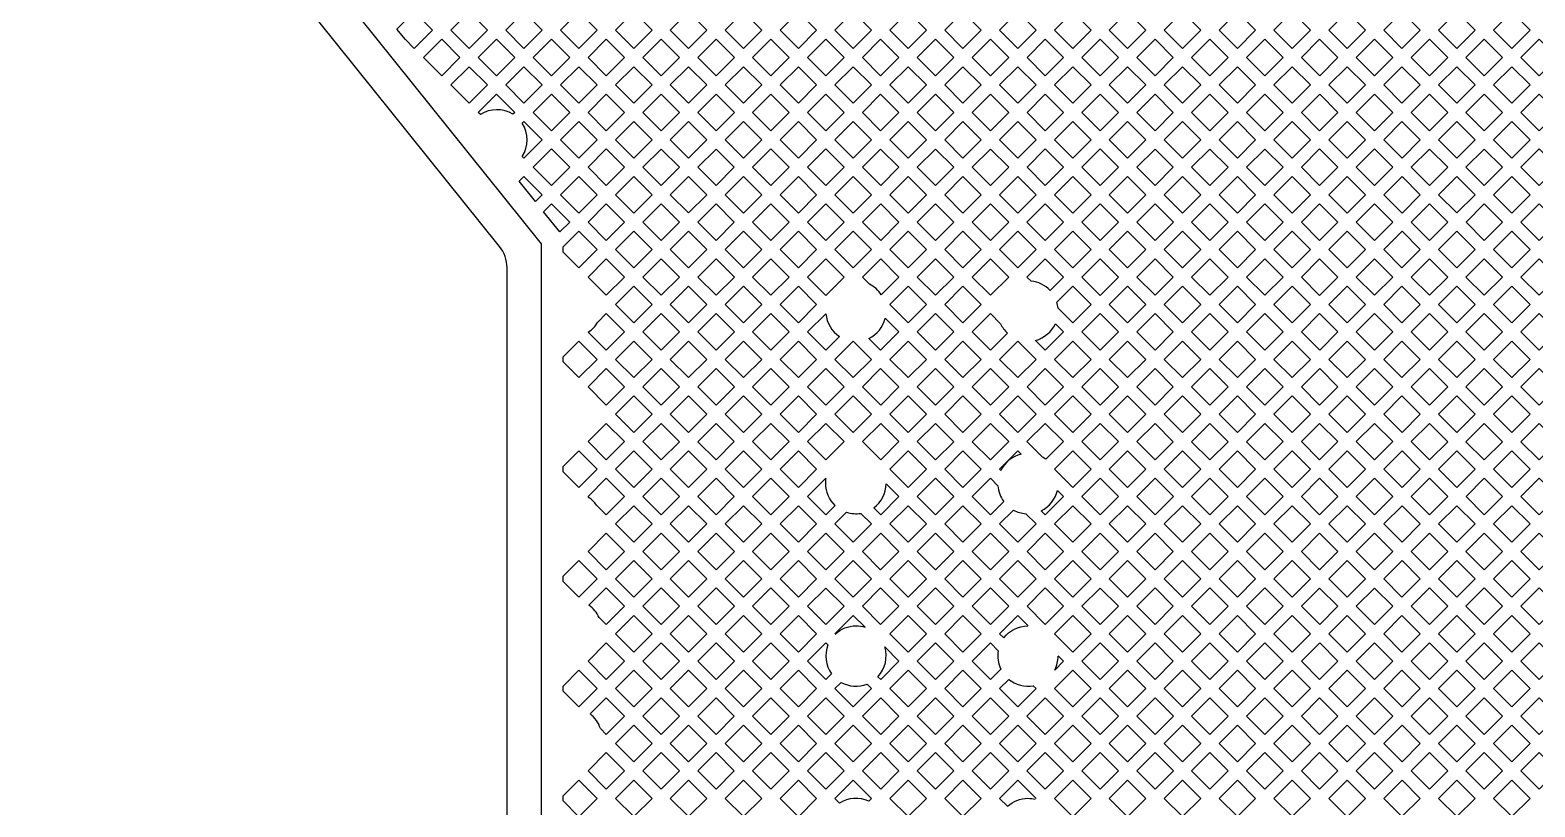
# Model space of a CAD drawing. Extents: x 1596 to 1844, y -134 to 41.
# Drawn here: x 1627.4 to 1636.27, y -72.35 to -67.77 of the extents above; entities that cross this region are included whole.
import ezdxf

# ---------------------------------------------------------------- set-up
doc = ezdxf.new("R2010")
doc.units = 0
doc.layers.add('gbr-dxf_layer0', color=7, linetype='Continuous')
doc.layers.add('gbr-outline-dxf_layer1', color=2, linetype='Continuous')

msp = doc.modelspace()

# ---------------------------------------------------------------- linework, layer by layer
at = {"layer": 'gbr-dxf_layer0'}
for p, q in [((1631.9849, -69.5518), (1632.0928, -69.4444)), ((1632.2536, -69.6062), (1632.1465, -69.7133)), ((1632.0926, -70.4139), (1631.9848, -70.5216))]:
    msp.add_line(p, q, dxfattribs=at)
at = {"layer": 'gbr-dxf_layer0', "linetype": 'Continuous'}
for points in [[(1630.4183, -78.5732), (1630.4183, -75.576), (1630.4183, -74.941), (1630.4183, -71.9438), (1630.4183, -71.3088), (1630.4183, -70.6738), (1630.4183, -70.0388), (1630.4183, -69.4038), (1630.4183, -69.0319), (1628.1464, -66.2016, -0.026049), (1628.1349, -66.1872), (1627.7839, -65.7499)], [(1632.0928, -69.4444, 0.231774), (1632.1736, -69.5784), (1632.0926, -69.6594), (1631.9849, -69.5518)], [(1631.9848, -70.5216), (1632.0926, -70.6294), (1632.1478, -70.5742, -0.205739), (1632.0924, -70.4452, -0.041167), (1632.0948, -70.4161)], [(1632.1484, -71.3317, -0.191032), (1632.2702, -71.2834, -0.076431), (1632.3236, -71.2916)], [(1633.1163, -71.3299), (1633.1413, -71.3548, -0.236594), (1633.2837, -71.2834)], [(1633.1163, -72.2996), (1633.1632, -72.3465, -0.188415), (1633.2837, -72.2994, -0.061439), (1633.3269, -72.3047)]]:
    msp.add_lwpolyline(points, format="xyb", dxfattribs=at)
for points in [[(1629.5662, -67.7675), (1629.6679, -67.6658), (1629.7757, -67.7736), (1629.6679, -67.8814), (1629.6161, -67.8297)], [(1629.8834, -67.7736), (1629.9912, -67.6658), (1630.099, -67.7736), (1629.9912, -67.8814)], [(1630.2068, -67.7736), (1630.3144, -67.666), (1630.4222, -67.7737), (1630.3146, -67.8814)], [(1630.53, -67.7737), (1630.6378, -67.666), (1630.7456, -67.7738), (1630.6378, -67.8815)], [(1630.8533, -67.7738), (1630.9611, -67.666), (1631.0688, -67.7736), (1630.961, -67.8814)], [(1631.1766, -67.7736), (1631.2843, -67.6658), (1631.3921, -67.7736), (1631.2843, -67.8814)], [(1631.4999, -67.7736), (1631.6076, -67.666), (1631.7153, -67.7737), (1631.6077, -67.8814)], [(1631.8231, -67.7737), (1631.9309, -67.666), (1632.0387, -67.7737), (1631.9309, -67.8815)], [(1632.1465, -67.7737), (1632.2542, -67.666), (1632.3619, -67.7736), (1632.2541, -67.8814)], [(1632.4697, -67.7736), (1632.5775, -67.6658), (1632.6852, -67.7736), (1632.5775, -67.8814)], [(1632.793, -67.7736), (1632.9008, -67.6658), (1633.0086, -67.7736), (1632.9008, -67.8814)], [(1633.1163, -67.7736), (1633.224, -67.666), (1633.3318, -67.7737), (1633.2241, -67.8814)], [(1633.4396, -67.7737), (1633.5474, -67.666), (1633.6551, -67.7738), (1633.5474, -67.8815)], [(1633.7629, -67.7738), (1633.8707, -67.666), (1633.9784, -67.7737), (1633.8706, -67.8815)], [(1634.0862, -67.7737), (1634.194, -67.6659), (1634.3017, -67.7736), (1634.1939, -67.8814)], [(1634.4095, -67.7736), (1634.5173, -67.6658), (1634.625, -67.7736), (1634.5173, -67.8814)], [(1634.7328, -67.7736), (1634.8405, -67.666), (1634.9483, -67.7737), (1634.8406, -67.8814)], [(1635.056, -67.7737), (1635.1638, -67.666), (1635.2716, -67.7737), (1635.1638, -67.8815)], [(1635.3794, -67.7737), (1635.4872, -67.666), (1635.5948, -67.7736), (1635.487, -67.8814)], [(1635.7026, -67.7736), (1635.8103, -67.6659), (1635.9181, -67.7736), (1635.8104, -67.8814)], [(1636.0259, -67.7736), (1636.1337, -67.6659), (1636.2415, -67.7736), (1636.1337, -67.8814)], [(1629.7218, -67.9353), (1629.8296, -67.8275), (1629.9373, -67.9353), (1629.8296, -68.0431)], [(1630.0451, -67.9353), (1630.1529, -67.8275), (1630.2607, -67.9353), (1630.1529, -68.0431)], [(1630.3685, -67.9353), (1630.4761, -67.8276), (1630.5839, -67.9354), (1630.4762, -68.0431)], [(1630.6917, -67.9354), (1630.7995, -67.8276), (1630.9071, -67.9353), (1630.7993, -68.0431)], [(1631.0149, -67.9353), (1631.1227, -67.8275), (1631.2305, -67.9353), (1631.1227, -68.0431)], [(1631.3382, -67.9353), (1631.446, -67.8275), (1631.5538, -67.9353), (1631.446, -68.0431)], [(1631.6616, -67.9353), (1631.7692, -67.8276), (1631.877, -67.9354), (1631.7694, -68.0431)], [(1631.9848, -67.9354), (1632.0926, -67.8276), (1632.2002, -67.9353), (1632.0924, -68.0431)], [(1632.308, -67.9353), (1632.4158, -67.8275), (1632.5236, -67.9353), (1632.4158, -68.0431)], [(1632.6313, -67.9353), (1632.7391, -67.8275), (1632.8469, -67.9353), (1632.7391, -68.0431)], [(1632.9547, -67.9353), (1633.0625, -67.8275), (1633.1703, -67.9353), (1633.0625, -68.0431)], [(1633.278, -67.9353), (1633.3857, -67.8276), (1633.4935, -67.9354), (1633.3858, -68.0431)], [(1633.6012, -67.9354), (1633.709, -67.8276), (1633.8168, -67.9354), (1633.709, -68.0432)], [(1633.9245, -67.9354), (1634.0323, -67.8276), (1634.14, -67.9353), (1634.0322, -68.0431)], [(1634.2478, -67.9353), (1634.3556, -67.8275), (1634.4634, -67.9353), (1634.3556, -68.0431)], [(1634.5711, -67.9353), (1634.6789, -67.8275), (1634.7867, -67.9353), (1634.6789, -68.0431)], [(1634.8945, -67.9353), (1635.0021, -67.8276), (1635.1099, -67.9354), (1635.0023, -68.0431)], [(1635.2177, -67.9354), (1635.3255, -67.8276), (1635.4331, -67.9353), (1635.3254, -68.0431)], [(1635.5409, -67.9353), (1635.6487, -67.8275), (1635.7565, -67.9353), (1635.6487, -68.0431)], [(1635.8642, -67.9353), (1635.972, -67.8275), (1636.0798, -67.9353), (1635.972, -68.0431)], [(1636.1876, -67.9353), (1636.2954, -67.8275), (1636.4032, -67.9353), (1636.2954, -68.0431)], [(1629.8834, -68.097), (1629.9912, -67.9892), (1630.099, -68.097), (1629.9912, -68.2048)], [(1630.2068, -68.097), (1630.3146, -67.9892), (1630.4224, -68.097), (1630.3146, -68.2048)], [(1630.5301, -68.097), (1630.6378, -67.9893), (1630.7454, -68.097), (1630.6378, -68.2046)], [(1630.8532, -68.097), (1630.961, -67.9892), (1631.0688, -68.097), (1630.961, -68.2048)], [(1631.1766, -68.097), (1631.2843, -67.9892), (1631.3921, -68.097), (1631.2843, -68.2048)], [(1631.4999, -68.097), (1631.6077, -67.9892), (1631.7155, -68.097), (1631.6077, -68.2048)], [(1631.8232, -68.097), (1631.9309, -67.9893), (1632.0386, -68.097), (1631.9309, -68.2046)], [(1632.1463, -68.097), (1632.2541, -67.9892), (1632.3619, -68.097), (1632.2541, -68.2048)], [(1632.4697, -68.097), (1632.5775, -67.9892), (1632.6852, -68.097), (1632.5775, -68.2048)], [(1632.793, -68.097), (1632.9008, -67.9892), (1633.0086, -68.097), (1632.9008, -68.2048)], [(1633.1163, -68.097), (1633.2241, -67.9892), (1633.3319, -68.097), (1633.2241, -68.2048)], [(1633.4397, -68.097), (1633.5474, -67.9893), (1633.6551, -68.097), (1633.5474, -68.2047)], [(1633.7628, -68.097), (1633.8706, -67.9892), (1633.9784, -68.097), (1633.8706, -68.2048)], [(1634.0861, -68.097), (1634.1939, -67.9892), (1634.3017, -68.097), (1634.1939, -68.2048)], [(1634.4095, -68.097), (1634.5173, -67.9892), (1634.625, -68.097), (1634.5173, -68.2048)], [(1634.7328, -68.097), (1634.8406, -67.9892), (1634.9484, -68.097), (1634.8406, -68.2048)], [(1635.0561, -68.097), (1635.1638, -67.9893), (1635.2715, -68.097), (1635.1638, -68.2046)], [(1635.3792, -68.097), (1635.487, -67.9892), (1635.5948, -68.097), (1635.487, -68.2048)], [(1635.7026, -68.097), (1635.8104, -67.9892), (1635.9182, -68.097), (1635.8104, -68.2048)], [(1636.0259, -68.097), (1636.1337, -67.9892), (1636.2415, -68.097), (1636.1337, -68.2048)], [(1630.3685, -68.2586), (1630.4762, -68.1508), (1630.5839, -68.2585), (1630.4761, -68.3663)], [(1630.6917, -68.2585), (1630.7993, -68.1508), (1630.9071, -68.2586), (1630.7995, -68.3663)], [(1631.0149, -68.2586), (1631.1227, -68.1508), (1631.2305, -68.2586), (1631.1227, -68.3664)], [(1631.3382, -68.2586), (1631.446, -68.1508), (1631.5538, -68.2586), (1631.446, -68.3664)], [(1631.6616, -68.2586), (1631.7694, -68.1508), (1631.877, -68.2585), (1631.7692, -68.3663)], [(1631.9848, -68.2585), (1632.0924, -68.1508), (1632.2002, -68.2586), (1632.0926, -68.3663)], [(1632.308, -68.2586), (1632.4158, -68.1508), (1632.5236, -68.2586), (1632.4158, -68.3664)], [(1632.6313, -68.2586), (1632.7391, -68.1508), (1632.8469, -68.2586), (1632.7391, -68.3664)], [(1632.9547, -68.2586), (1633.0625, -68.1508), (1633.1703, -68.2586), (1633.0625, -68.3664)], [(1633.278, -68.2586), (1633.3858, -68.1508), (1633.4935, -68.2586), (1633.3857, -68.3664)], [(1633.6013, -68.2586), (1633.709, -68.1509), (1633.8167, -68.2586), (1633.709, -68.3663)], [(1633.9244, -68.2586), (1634.0322, -68.1508), (1634.14, -68.2586), (1634.0322, -68.3664)], [(1634.2478, -68.2586), (1634.3556, -68.1508), (1634.4634, -68.2586), (1634.3556, -68.3664)], [(1634.5711, -68.2586), (1634.6789, -68.1508), (1634.7867, -68.2586), (1634.6789, -68.3664)], [(1634.8945, -68.2586), (1635.0023, -68.1508), (1635.1099, -68.2585), (1635.0021, -68.3663)], [(1635.2177, -68.2585), (1635.3254, -68.1508), (1635.4331, -68.2586), (1635.3255, -68.3663)], [(1635.5409, -68.2586), (1635.6487, -68.1508), (1635.7565, -68.2586), (1635.6487, -68.3664)], [(1635.8642, -68.2586), (1635.972, -68.1508), (1636.0798, -68.2586), (1635.972, -68.3664)], [(1636.1876, -68.2586), (1636.2954, -68.1509), (1636.403, -68.2585), (1636.2953, -68.3663)], [(1630.53, -68.4202), (1630.6378, -68.3124), (1630.7456, -68.4202), (1630.6378, -68.528)], [(1630.8533, -68.4202), (1630.961, -68.3125), (1631.0688, -68.4203), (1630.9611, -68.528)], [(1631.1766, -68.4203), (1631.2843, -68.3125), (1631.3921, -68.4203), (1631.2843, -68.5281)], [(1631.4999, -68.4203), (1631.6077, -68.3125), (1631.7153, -68.4202), (1631.6076, -68.528)], [(1631.8231, -68.4202), (1631.9309, -68.3124), (1632.0387, -68.4202), (1631.9309, -68.528)], [(1632.1465, -68.4202), (1632.2541, -68.3125), (1632.3619, -68.4203), (1632.2542, -68.528)], [(1632.4697, -68.4203), (1632.5775, -68.3125), (1632.6852, -68.4203), (1632.5775, -68.5281)], [(1632.793, -68.4203), (1632.9008, -68.3125), (1633.0086, -68.4203), (1632.9008, -68.5281)], [(1633.1164, -68.4203), (1633.2241, -68.3125), (1633.3319, -68.4202), (1633.2241, -68.528)], [(1633.4396, -68.4202), (1633.5474, -68.3125), (1633.6551, -68.4202), (1633.5474, -68.528)], [(1633.7629, -68.4202), (1633.8706, -68.3125), (1633.9784, -68.4203), (1633.8707, -68.528)], [(1634.0861, -68.4203), (1634.1939, -68.3125), (1634.3017, -68.4203), (1634.1939, -68.5281)], [(1634.4095, -68.4203), (1634.5173, -68.3125), (1634.625, -68.4203), (1634.5173, -68.5281)], [(1634.7328, -68.4203), (1634.8406, -68.3125), (1634.9483, -68.4202), (1634.8405, -68.528)], [(1635.056, -68.4202), (1635.1638, -68.3124), (1635.2716, -68.4202), (1635.1638, -68.528)], [(1635.3794, -68.4202), (1635.487, -68.3125), (1635.5948, -68.4203), (1635.4872, -68.528)], [(1635.7026, -68.4203), (1635.8104, -68.3125), (1635.9182, -68.4203), (1635.8104, -68.5281)], [(1636.0259, -68.4203), (1636.1337, -68.3125), (1636.2414, -68.4202), (1636.1336, -68.528)], [(1630.3683, -68.5819), (1630.4761, -68.4741), (1630.5839, -68.5819), (1630.4761, -68.6896)], [(1630.6917, -68.5819), (1630.7995, -68.4741), (1630.9072, -68.5819), (1630.7995, -68.6896)], [(1631.015, -68.5819), (1631.1227, -68.4742), (1631.2305, -68.582), (1631.1228, -68.6896)], [(1631.3382, -68.582), (1631.446, -68.4742), (1631.5537, -68.5819), (1631.4459, -68.6896)], [(1631.6614, -68.5819), (1631.7692, -68.4741), (1631.877, -68.5819), (1631.7692, -68.6896)], [(1631.9848, -68.5819), (1632.0926, -68.4741), (1632.2004, -68.5819), (1632.0926, -68.6896)], [(1632.3081, -68.5819), (1632.4158, -68.4742), (1632.5236, -68.582), (1632.4159, -68.6896)], [(1632.6313, -68.582), (1632.7391, -68.4742), (1632.8469, -68.582), (1632.7391, -68.6898)], [(1632.9547, -68.582), (1633.0625, -68.4742), (1633.1702, -68.5819), (1633.0624, -68.6897)], [(1633.278, -68.5819), (1633.3857, -68.4741), (1633.4935, -68.5818), (1633.3857, -68.6896)], [(1633.6012, -68.5818), (1633.709, -68.4741), (1633.8168, -68.5819), (1633.709, -68.6896)], [(1633.9246, -68.5819), (1634.0322, -68.4742), (1634.14, -68.582), (1634.0324, -68.6896)], [(1634.2478, -68.582), (1634.3556, -68.4742), (1634.4634, -68.582), (1634.3556, -68.6898)], [(1634.5711, -68.582), (1634.6789, -68.4742), (1634.7866, -68.5818), (1634.6788, -68.6896)], [(1634.8943, -68.5819), (1635.0021, -68.4741), (1635.1099, -68.5819), (1635.0021, -68.6896)], [(1635.2177, -68.5819), (1635.3255, -68.4741), (1635.4333, -68.5818), (1635.3255, -68.6896)], [(1635.541, -68.5818), (1635.6487, -68.4742), (1635.7565, -68.582), (1635.6488, -68.6896)], [(1635.8642, -68.582), (1635.972, -68.4742), (1636.0797, -68.5819), (1635.9719, -68.6897)], [(1636.1875, -68.5819), (1636.2953, -68.4741), (1636.403, -68.5819), (1636.2953, -68.6896)], [(1630.286, -68.6642), (1630.3144, -68.6357), (1630.4222, -68.7435), (1630.382, -68.7838)], [(1630.53, -68.7435), (1630.6378, -68.6357), (1630.7456, -68.7435), (1630.6378, -68.8513)], [(1630.8533, -68.7435), (1630.9611, -68.6357), (1631.0689, -68.7435), (1630.9611, -68.8513)], [(1631.1767, -68.7435), (1631.2843, -68.6359), (1631.392, -68.7435), (1631.2843, -68.8512)], [(1631.4998, -68.7435), (1631.6076, -68.6357), (1631.7153, -68.7435), (1631.6076, -68.8513)], [(1631.8231, -68.7435), (1631.9309, -68.6357), (1632.0387, -68.7435), (1631.9309, -68.8513)], [(1632.1465, -68.7435), (1632.2542, -68.6357), (1632.362, -68.7435), (1632.2542, -68.8513)], [(1632.4698, -68.7435), (1632.5775, -68.6359), (1632.6852, -68.7436), (1632.5776, -68.8513)], [(1632.793, -68.7436), (1632.9008, -68.6359), (1633.0085, -68.7436), (1632.9007, -68.8514)], [(1633.1163, -68.7436), (1633.2241, -68.6358), (1633.3318, -68.7435), (1633.224, -68.8513)], [(1633.4396, -68.7435), (1633.5474, -68.6357), (1633.6551, -68.7435), (1633.5474, -68.8513)], [(1633.7629, -68.7435), (1633.8707, -68.6357), (1633.9785, -68.7435), (1633.8707, -68.8513)], [(1634.0862, -68.7435), (1634.1939, -68.6359), (1634.3017, -68.7436), (1634.194, -68.8513)], [(1634.4095, -68.7436), (1634.5173, -68.6359), (1634.6249, -68.7435), (1634.5171, -68.8513)], [(1634.7327, -68.7435), (1634.8405, -68.6357), (1634.9483, -68.7435), (1634.8405, -68.8513)], [(1635.056, -68.7435), (1635.1638, -68.6357), (1635.2716, -68.7435), (1635.1638, -68.8513)], [(1635.3794, -68.7435), (1635.4872, -68.6357), (1635.5949, -68.7435), (1635.4872, -68.8513)], [(1635.7027, -68.7435), (1635.8104, -68.6359), (1635.9181, -68.7435), (1635.8104, -68.8512)], [(1636.0258, -68.7435), (1636.1336, -68.6358), (1636.2414, -68.7435), (1636.1336, -68.8513)], [(1630.43, -68.8435), (1630.4761, -68.7974), (1630.5839, -68.9052), (1630.526, -68.9631)], [(1630.6917, -68.9052), (1630.7995, -68.7974), (1630.9072, -68.9052), (1630.7995, -69.013)], [(1631.015, -68.9052), (1631.1228, -68.7974), (1631.2305, -68.9051), (1631.1227, -69.0129)], [(1631.3382, -68.9051), (1631.4459, -68.7974), (1631.5537, -68.9052), (1631.446, -69.0129)], [(1631.6614, -68.9052), (1631.7692, -68.7974), (1631.877, -68.9052), (1631.7692, -69.013)], [(1631.9848, -68.9052), (1632.0926, -68.7974), (1632.2004, -68.9052), (1632.0926, -69.013)], [(1632.3081, -68.9052), (1632.4159, -68.7974), (1632.5237, -68.9052), (1632.4159, -69.013)], [(1632.6315, -68.9052), (1632.7391, -68.7975), (1632.8468, -68.9052), (1632.7392, -69.0129)], [(1632.9546, -68.9052), (1633.0624, -68.7975), (1633.1701, -68.9052), (1633.0623, -69.013)], [(1633.2779, -68.9052), (1633.3857, -68.7974), (1633.4935, -68.9052), (1633.3857, -69.013)], [(1633.6012, -68.9052), (1633.709, -68.7974), (1633.8168, -68.9052), (1633.709, -69.013)], [(1633.9246, -68.9052), (1634.0324, -68.7974), (1634.1402, -68.9052), (1634.0324, -69.013)], [(1634.2479, -68.9052), (1634.3556, -68.7975), (1634.4632, -68.9052), (1634.3556, -69.0129)], [(1634.571, -68.9052), (1634.6788, -68.7974), (1634.7866, -68.9052), (1634.6788, -69.013)], [(1634.8943, -68.9052), (1635.0021, -68.7974), (1635.1099, -68.9052), (1635.0021, -69.013)], [(1635.2177, -68.9052), (1635.3255, -68.7974), (1635.4333, -68.9052), (1635.3255, -69.013)], [(1635.541, -68.9052), (1635.6488, -68.7974), (1635.7565, -68.9051), (1635.6487, -69.0129)], [(1635.8643, -68.9051), (1635.9719, -68.7974), (1636.0797, -68.9052), (1635.972, -69.0129)], [(1636.1875, -68.9052), (1636.2953, -68.7974), (1636.403, -68.9052), (1636.2953, -69.013)], [(1630.5453, -69.0822), (1630.5453, -69.0515), (1630.6378, -68.9591), (1630.7456, -69.0669), (1630.6378, -69.1747)], [(1630.8533, -69.0669), (1630.9611, -68.9591), (1631.0688, -69.0667), (1630.961, -69.1745)], [(1631.1766, -69.0667), (1631.2843, -68.9589), (1631.3921, -69.0667), (1631.2843, -69.1745)], [(1631.4999, -69.0667), (1631.6076, -68.9591), (1631.7153, -69.0669), (1631.6077, -69.1745)], [(1631.8231, -69.0669), (1631.9309, -68.9591), (1632.0387, -69.0669), (1631.9309, -69.1747)], [(1632.1464, -69.0669), (1632.2542, -68.9591), (1632.362, -69.0669), (1632.2542, -69.1747)], [(1632.4698, -69.0669), (1632.5776, -68.9591), (1632.6853, -69.0668), (1632.5775, -69.1746)], [(1632.7931, -69.0668), (1632.9007, -68.9591), (1633.0085, -69.0669), (1632.9008, -69.1745)], [(1633.1162, -69.0669), (1633.224, -68.9591), (1633.3318, -69.0669), (1633.224, -69.1747)], [(1633.4396, -69.0669), (1633.5474, -68.9591), (1633.6551, -69.0669), (1633.5474, -69.1747)], [(1633.7629, -69.0669), (1633.8707, -68.9591), (1633.9785, -69.0669), (1633.8707, -69.1747)], [(1634.0862, -69.0669), (1634.194, -68.9591), (1634.3017, -69.0667), (1634.1939, -69.1745)], [(1634.4095, -69.0667), (1634.5171, -68.9591), (1634.6249, -69.0669), (1634.5173, -69.1745)], [(1634.7327, -69.0669), (1634.8405, -68.9591), (1634.9483, -69.0669), (1634.8405, -69.1747)], [(1635.056, -69.0669), (1635.1638, -68.9591), (1635.2716, -69.0669), (1635.1638, -69.1747)], [(1635.3794, -69.0669), (1635.4872, -68.9591), (1635.5948, -69.0668), (1635.4871, -69.1746)], [(1635.7026, -69.0668), (1635.8104, -68.959), (1635.9182, -69.0667), (1635.8104, -69.1745)], [(1636.0259, -69.0667), (1636.1336, -68.9591), (1636.2414, -69.0669), (1636.1337, -69.1745)], [(1630.6917, -69.2285), (1630.7995, -69.1207), (1630.9071, -69.2284), (1630.7993, -69.3362)], [(1631.0149, -69.2284), (1631.1227, -69.1206), (1631.2305, -69.2284), (1631.1227, -69.3362)], [(1631.3382, -69.2284), (1631.446, -69.1206), (1631.5538, -69.2284), (1631.446, -69.3362)], [(1631.6616, -69.2284), (1631.7692, -69.1207), (1631.877, -69.2285), (1631.7694, -69.3362)], [(1631.9848, -69.2285), (1632.0926, -69.1207), (1632.2004, -69.2285), (1632.0926, -69.3363)], [(1632.6314, -69.2285), (1632.7392, -69.1207), (1632.8469, -69.2284), (1632.7391, -69.3362)], [(1632.9547, -69.2284), (1633.0623, -69.1207), (1633.1701, -69.2285), (1633.0625, -69.3362)], [(1633.6012, -69.2285), (1633.709, -69.1207), (1633.8168, -69.2285), (1633.709, -69.3363)], [(1633.9246, -69.2285), (1634.0324, -69.1207), (1634.14, -69.2284), (1634.0322, -69.3362)], [(1634.2478, -69.2284), (1634.3556, -69.1206), (1634.4634, -69.2284), (1634.3556, -69.3362)], [(1634.5711, -69.2284), (1634.6788, -69.1207), (1634.7866, -69.2285), (1634.6789, -69.3362)], [(1634.8943, -69.2285), (1635.0021, -69.1207), (1635.1099, -69.2285), (1635.0021, -69.3363)], [(1635.2177, -69.2285), (1635.3255, -69.1207), (1635.4332, -69.2284), (1635.3254, -69.3362)], [(1635.5409, -69.2284), (1635.6487, -69.1207), (1635.7565, -69.2284), (1635.6487, -69.3362)], [(1635.8642, -69.2284), (1635.972, -69.1206), (1636.0798, -69.2284), (1635.972, -69.3362)], [(1636.1876, -69.2284), (1636.2953, -69.1207), (1636.403, -69.2285), (1636.2954, -69.3362)], [(1630.8532, -69.3901), (1630.961, -69.2823), (1631.0688, -69.3901), (1630.961, -69.4979)], [(1631.1766, -69.3901), (1631.2843, -69.2823), (1631.3921, -69.3901), (1631.2843, -69.4979)], [(1631.4999, -69.3901), (1631.6077, -69.2823), (1631.7155, -69.3901), (1631.6077, -69.4979)], [(1631.8232, -69.3901), (1631.9309, -69.2824), (1632.0387, -69.3902), (1631.931, -69.4979)], [(1632.4697, -69.3901), (1632.5775, -69.2823), (1632.6852, -69.3901), (1632.5775, -69.4979)], [(1632.793, -69.3901), (1632.9008, -69.2823), (1633.0086, -69.3901), (1632.9008, -69.4979)], [(1633.7629, -69.3902), (1633.8707, -69.2824), (1633.9784, -69.3901), (1633.8706, -69.4979)], [(1634.0861, -69.3901), (1634.1939, -69.2823), (1634.3017, -69.3901), (1634.1939, -69.4979)], [(1634.4095, -69.3901), (1634.5173, -69.2823), (1634.625, -69.3901), (1634.5173, -69.4979)], [(1634.7328, -69.3901), (1634.8405, -69.2824), (1634.9483, -69.3902), (1634.8406, -69.4979)], [(1635.056, -69.3902), (1635.1638, -69.2824), (1635.2715, -69.3901), (1635.1637, -69.4979)], [(1635.3793, -69.3901), (1635.4871, -69.2823), (1635.5948, -69.3901), (1635.487, -69.4979)], [(1635.7026, -69.3901), (1635.8104, -69.2823), (1635.9182, -69.3901), (1635.8104, -69.4979)], [(1636.0259, -69.3901), (1636.1337, -69.2823), (1636.2415, -69.3901), (1636.1337, -69.4979)], [(1631.0149, -69.5517), (1631.1227, -69.444), (1631.2305, -69.5517), (1631.1227, -69.6595)], [(1631.3382, -69.5517), (1631.446, -69.444), (1631.5538, -69.5517), (1631.446, -69.6595)], [(1631.6616, -69.5517), (1631.7694, -69.444), (1631.8771, -69.5518), (1631.7694, -69.6595)], [(1632.6313, -69.5517), (1632.7391, -69.444), (1632.8469, -69.5518), (1632.7391, -69.6595)], [(1633.6012, -69.5519), (1633.709, -69.4441), (1633.8167, -69.5517), (1633.7089, -69.6595)], [(1633.9245, -69.5517), (1634.0322, -69.444), (1634.14, -69.5517), (1634.0322, -69.6595)], [(1634.2478, -69.5517), (1634.3556, -69.444), (1634.4634, -69.5517), (1634.3556, -69.6595)], [(1634.5711, -69.5517), (1634.6789, -69.444), (1634.7867, -69.5517), (1634.6789, -69.6595)], [(1634.8945, -69.5517), (1635.0021, -69.4441), (1635.1098, -69.5518), (1635.0022, -69.6595)], [(1635.2176, -69.5518), (1635.3254, -69.444), (1635.4331, -69.5518), (1635.3254, -69.6595)], [(1635.5409, -69.5518), (1635.6487, -69.444), (1635.7565, -69.5517), (1635.6487, -69.6595)], [(1635.8642, -69.5518), (1635.972, -69.444), (1636.0798, -69.5517), (1635.972, -69.6595)], [(1636.1876, -69.5517), (1636.2954, -69.444), (1636.4032, -69.5517), (1636.2954, -69.6595)], [(1630.5453, -69.7286), (1630.5453, -69.698), (1630.6377, -69.6056), (1630.7454, -69.7134), (1630.6378, -69.8211)], [(1630.8532, -69.7134), (1630.961, -69.6056), (1631.0688, -69.7134), (1630.961, -69.8212)], [(1631.1766, -69.7134), (1631.2843, -69.6056), (1631.3921, -69.7134), (1631.2843, -69.8212)], [(1631.4999, -69.7134), (1631.6077, -69.6056), (1631.7155, -69.7134), (1631.6077, -69.8212)], [(1631.8232, -69.7134), (1631.931, -69.6056), (1632.0387, -69.7133), (1631.9309, -69.8211)], [(1632.4697, -69.7134), (1632.5775, -69.6056), (1632.6852, -69.7134), (1632.5775, -69.8212)], [(1632.793, -69.7134), (1632.9008, -69.6056), (1633.0086, -69.7134), (1632.9008, -69.8212)], [(1633.1163, -69.7134), (1633.2241, -69.6056), (1633.3319, -69.7134), (1633.2241, -69.8212)], [(1633.4397, -69.7134), (1633.5474, -69.6058), (1633.655, -69.7134), (1633.5474, -69.8211)], [(1633.7628, -69.7134), (1633.8706, -69.6056), (1633.9784, -69.7134), (1633.8706, -69.8212)], [(1634.0861, -69.7134), (1634.1939, -69.6056), (1634.3017, -69.7134), (1634.1939, -69.8212)], [(1634.4095, -69.7134), (1634.5173, -69.6056), (1634.625, -69.7134), (1634.5173, -69.8212)], [(1634.7328, -69.7134), (1634.8406, -69.6056), (1634.9483, -69.7133), (1634.8405, -69.8211)], [(1635.0561, -69.7133), (1635.1637, -69.6057), (1635.2715, -69.7134), (1635.1638, -69.8211)], [(1635.3792, -69.7134), (1635.487, -69.6056), (1635.5948, -69.7134), (1635.487, -69.8212)], [(1635.7026, -69.7134), (1635.8104, -69.6056), (1635.9182, -69.7134), (1635.8104, -69.8212)], [(1636.0259, -69.7134), (1636.1337, -69.6056), (1636.2415, -69.7134), (1636.1337, -69.8212)], [(1630.6917, -69.875), (1630.7993, -69.7673), (1630.9071, -69.8751), (1630.7995, -69.9828)], [(1631.0149, -69.8751), (1631.1227, -69.7673), (1631.2305, -69.8751), (1631.1227, -69.9829)], [(1631.3382, -69.8751), (1631.446, -69.7673), (1631.5538, -69.8751), (1631.446, -69.9829)], [(1631.6616, -69.8751), (1631.7694, -69.7673), (1631.877, -69.875), (1631.7693, -69.9828)], [(1631.9848, -69.875), (1632.0926, -69.7672), (1632.2004, -69.875), (1632.0926, -69.9828)], [(1632.3081, -69.875), (1632.4158, -69.7673), (1632.5236, -69.8751), (1632.4159, -69.9828)], [(1632.6313, -69.8751), (1632.7391, -69.7673), (1632.8469, -69.8751), (1632.7391, -69.9829)], [(1632.9547, -69.8751), (1633.0625, -69.7673), (1633.1703, -69.8751), (1633.0625, -69.9829)], [(1633.278, -69.8751), (1633.3858, -69.7673), (1633.4935, -69.875), (1633.3857, -69.9828)], [(1633.6012, -69.875), (1633.7089, -69.7673), (1633.8167, -69.8751), (1633.709, -69.9828)], [(1633.9245, -69.8751), (1634.0322, -69.7673), (1634.14, -69.8751), (1634.0322, -69.9829)], [(1634.2478, -69.8751), (1634.3556, -69.7673), (1634.4634, -69.8751), (1634.3556, -69.9829)], [(1634.5711, -69.8751), (1634.6789, -69.7673), (1634.7866, -69.875), (1634.6788, -69.9828)], [(1634.8944, -69.875), (1635.0022, -69.7672), (1635.1099, -69.875), (1635.0021, -69.9828)], [(1635.2177, -69.875), (1635.3254, -69.7673), (1635.4331, -69.8751), (1635.3255, -69.9828)], [(1635.5409, -69.8751), (1635.6487, -69.7673), (1635.7565, -69.8751), (1635.6487, -69.9829)], [(1635.8642, -69.8751), (1635.972, -69.7673), (1636.0798, -69.8751), (1635.972, -69.9829)], [(1636.1876, -69.8751), (1636.2954, -69.7673), (1636.4032, -69.8751), (1636.2954, -69.9829)], [(1630.8533, -70.0366), (1630.961, -69.929), (1631.0688, -70.0368), (1630.9611, -70.1444)], [(1631.1766, -70.0368), (1631.2843, -69.929), (1631.3921, -70.0368), (1631.2843, -70.1446)], [(1631.4999, -70.0368), (1631.6077, -69.929), (1631.7154, -70.0367), (1631.6076, -70.1445)], [(1631.8231, -70.0367), (1631.9309, -69.9289), (1632.0387, -70.0366), (1631.9309, -70.1444)], [(1632.1464, -70.0366), (1632.2542, -69.9288), (1632.362, -70.0366), (1632.2542, -70.1444)], [(1632.4698, -70.0366), (1632.5775, -69.929), (1632.6852, -70.0368), (1632.5776, -70.1444)], [(1632.793, -70.0368), (1632.9008, -69.929), (1633.0086, -70.0368), (1632.9008, -70.1446)], [(1633.1163, -70.0368), (1633.2241, -69.929), (1633.3318, -70.0366), (1633.224, -70.1444)], [(1633.4396, -70.0366), (1633.5474, -69.9288), (1633.6551, -70.0366), (1633.5474, -70.1444)], [(1633.7629, -70.0366), (1633.8706, -69.929), (1633.9784, -70.0368), (1633.8707, -70.1444)], [(1634.0861, -70.0368), (1634.1939, -69.929), (1634.3017, -70.0368), (1634.1939, -70.1446)], [(1634.4095, -70.0368), (1634.5173, -69.929), (1634.625, -70.0367), (1634.5172, -70.1445)], [(1634.7327, -70.0367), (1634.8405, -69.9289), (1634.9483, -70.0366), (1634.8405, -70.1444)], [(1635.056, -70.0366), (1635.1638, -69.9288), (1635.2716, -70.0366), (1635.1638, -70.1444)], [(1635.3794, -70.0366), (1635.487, -69.929), (1635.5948, -70.0368), (1635.4872, -70.1444)], [(1635.7026, -70.0368), (1635.8104, -69.929), (1635.9182, -70.0368), (1635.8104, -70.1446)], [(1636.0259, -70.0368), (1636.1337, -69.929), (1636.2415, -70.0368), (1636.1337, -70.1446)], [(1630.6917, -70.1983), (1630.7995, -70.0905), (1630.9072, -70.1983), (1630.7995, -70.3061)], [(1631.015, -70.1983), (1631.1227, -70.0906), (1631.2305, -70.1984), (1631.1228, -70.3061)], [(1631.3382, -70.1984), (1631.446, -70.0906), (1631.5537, -70.1983), (1631.4459, -70.3061)], [(1631.6615, -70.1983), (1631.7693, -70.0905), (1631.877, -70.1983), (1631.7692, -70.3061)], [(1631.9848, -70.1983), (1632.0926, -70.0905), (1632.2004, -70.1983), (1632.0926, -70.3061)], [(1632.3081, -70.1983), (1632.4159, -70.0905), (1632.5237, -70.1983), (1632.4159, -70.3061)], [(1632.6315, -70.1983), (1632.7391, -70.0906), (1632.8469, -70.1984), (1632.7393, -70.3061)], [(1632.9547, -70.1984), (1633.0625, -70.0906), (1633.1701, -70.1983), (1633.0623, -70.3061)], [(1633.6012, -70.1983), (1633.709, -70.0905), (1633.8168, -70.1983), (1633.709, -70.3061)], [(1633.9246, -70.1983), (1634.0322, -70.0906), (1634.14, -70.1984), (1634.0324, -70.3061)], [(1634.2478, -70.1984), (1634.3556, -70.0906), (1634.4633, -70.1984), (1634.3555, -70.3062)], [(1634.5711, -70.1984), (1634.6789, -70.0906), (1634.7866, -70.1983), (1634.6788, -70.3061)], [(1634.8944, -70.1983), (1635.0021, -70.0905), (1635.1099, -70.1983), (1635.0021, -70.3061)], [(1635.2177, -70.1983), (1635.3255, -70.0905), (1635.4333, -70.1983), (1635.3255, -70.3061)], [(1635.541, -70.1983), (1635.6487, -70.0906), (1635.7565, -70.1984), (1635.6488, -70.3061)], [(1635.8642, -70.1984), (1635.972, -70.0906), (1636.0798, -70.1984), (1635.972, -70.3062)], [(1636.1876, -70.1984), (1636.2954, -70.0906), (1636.403, -70.1983), (1636.2953, -70.3061)], [(1630.5453, -70.3753), (1630.5453, -70.3446), (1630.6378, -70.2522), (1630.7456, -70.36), (1630.6378, -70.4678)], [(1630.8533, -70.36), (1630.9611, -70.2522), (1631.0689, -70.36), (1630.9611, -70.4678)], [(1631.1767, -70.36), (1631.2843, -70.2523), (1631.392, -70.36), (1631.2844, -70.4677)], [(1631.4998, -70.36), (1631.6076, -70.2522), (1631.7153, -70.36), (1631.6076, -70.4678)], [(1631.8231, -70.36), (1631.9309, -70.2522), (1632.0387, -70.36), (1631.9309, -70.4678)], [(1632.4698, -70.36), (1632.5776, -70.2522), (1632.6854, -70.36), (1632.5776, -70.4678)], [(1632.7931, -70.36), (1632.9008, -70.2523), (1633.0085, -70.36), (1632.9008, -70.4676)], [(1633.4396, -70.36), (1633.5474, -70.2522), (1633.6551, -70.36), (1633.5474, -70.4678)], [(1633.7629, -70.36), (1633.8707, -70.2522), (1633.9785, -70.36), (1633.8707, -70.4678)], [(1634.0862, -70.36), (1634.1939, -70.2523), (1634.3016, -70.36), (1634.194, -70.4677)], [(1634.4094, -70.36), (1634.5172, -70.2522), (1634.6249, -70.36), (1634.5171, -70.4678)], [(1634.7327, -70.36), (1634.8405, -70.2522), (1634.9483, -70.36), (1634.8405, -70.4678)], [(1635.056, -70.36), (1635.1638, -70.2522), (1635.2716, -70.36), (1635.1638, -70.4678)], [(1635.3794, -70.36), (1635.4872, -70.2522), (1635.5949, -70.36), (1635.4872, -70.4678)], [(1635.7027, -70.36), (1635.8104, -70.2523), (1635.9182, -70.3601), (1635.8105, -70.4678)], [(1636.0259, -70.3601), (1636.1337, -70.2523), (1636.2414, -70.36), (1636.1336, -70.4678)], [(1631.015, -70.5216), (1631.1228, -70.4139), (1631.2305, -70.5215), (1631.1227, -70.6293)], [(1631.3382, -70.5215), (1631.4459, -70.4139), (1631.5537, -70.5216), (1631.446, -70.6293)], [(1631.6614, -70.5216), (1631.7692, -70.4139), (1631.877, -70.5216), (1631.7692, -70.6294)], [(1632.6315, -70.5216), (1632.7393, -70.4139), (1632.8469, -70.5215), (1632.7391, -70.6293)], [(1633.6012, -70.5216), (1633.709, -70.4139), (1633.8168, -70.5216), (1633.709, -70.6294)], [(1633.9246, -70.5216), (1634.0324, -70.4139), (1634.1401, -70.5216), (1634.0323, -70.6294)], [(1634.2479, -70.5216), (1634.3555, -70.4139), (1634.4632, -70.5216), (1634.3556, -70.6293)], [(1634.571, -70.5216), (1634.6788, -70.4139), (1634.7866, -70.5216), (1634.6788, -70.6294)], [(1634.8944, -70.5216), (1635.0021, -70.4139), (1635.1099, -70.5216), (1635.0021, -70.6294)], [(1635.2177, -70.5216), (1635.3255, -70.4139), (1635.4333, -70.5216), (1635.3255, -70.6294)], [(1635.541, -70.5216), (1635.6488, -70.4139), (1635.7566, -70.5216), (1635.6488, -70.6294)], [(1635.8644, -70.5216), (1635.972, -70.414), (1636.0797, -70.5216), (1635.972, -70.6293)], [(1636.1875, -70.5216), (1636.2953, -70.4139), (1636.403, -70.5216), (1636.2953, -70.6294)], [(1630.8533, -70.6833), (1630.9611, -70.5755), (1631.0688, -70.6832), (1630.961, -70.791)], [(1631.1766, -70.6832), (1631.2844, -70.5754), (1631.3921, -70.6832), (1631.2843, -70.791)], [(1631.4999, -70.6832), (1631.6076, -70.5755), (1631.7153, -70.6833), (1631.6077, -70.791)], [(1631.8231, -70.6833), (1631.9309, -70.5755), (1632.0387, -70.6833), (1631.9309, -70.7911)], [(1632.4698, -70.6833), (1632.5776, -70.5755), (1632.6852, -70.6832), (1632.5775, -70.791)], [(1632.793, -70.6832), (1632.9008, -70.5754), (1633.0086, -70.6832), (1632.9008, -70.791)], [(1633.4396, -70.6833), (1633.5474, -70.5755), (1633.6551, -70.6833), (1633.5474, -70.7911)], [(1633.7629, -70.6833), (1633.8707, -70.5755), (1633.9784, -70.6833), (1633.8706, -70.791)], [(1634.0862, -70.6833), (1634.194, -70.5755), (1634.3017, -70.6832), (1634.1939, -70.791)], [(1634.4095, -70.6832), (1634.5171, -70.5755), (1634.6249, -70.6833), (1634.5173, -70.791)], [(1634.7327, -70.6833), (1634.8405, -70.5755), (1634.9483, -70.6833), (1634.8405, -70.7911)], [(1635.056, -70.6833), (1635.1638, -70.5755), (1635.2716, -70.6833), (1635.1638, -70.7911)], [(1635.3794, -70.6833), (1635.4872, -70.5755), (1635.5949, -70.6833), (1635.4872, -70.7911)], [(1635.7027, -70.6833), (1635.8105, -70.5755), (1635.9182, -70.6832), (1635.8104, -70.791)], [(1636.0259, -70.6832), (1636.1336, -70.5755), (1636.2414, -70.6833), (1636.1337, -70.791)], [(1630.6917, -70.845), (1630.7995, -70.7372), (1630.9071, -70.8449), (1630.7993, -70.9527)], [(1631.0149, -70.8449), (1631.1227, -70.7371), (1631.2305, -70.8449), (1631.1227, -70.9527)], [(1631.3382, -70.8449), (1631.446, -70.7371), (1631.5538, -70.8449), (1631.446, -70.9527)], [(1631.6616, -70.8449), (1631.7692, -70.7372), (1631.877, -70.845), (1631.7694, -70.9527)], [(1631.9848, -70.845), (1632.0926, -70.7372), (1632.2004, -70.845), (1632.0926, -70.9528)], [(1632.3081, -70.845), (1632.4159, -70.7372), (1632.5236, -70.8449), (1632.4158, -70.9527)], [(1632.6313, -70.8449), (1632.7391, -70.7371), (1632.8469, -70.8449), (1632.7391, -70.9527)], [(1632.9547, -70.8449), (1633.0625, -70.7371), (1633.1703, -70.8449), (1633.0625, -70.9527)], [(1633.278, -70.8449), (1633.3857, -70.7372), (1633.4935, -70.845), (1633.3858, -70.9527)], [(1633.6012, -70.845), (1633.709, -70.7372), (1633.8168, -70.8449), (1633.709, -70.9527)], [(1633.9245, -70.8449), (1634.0323, -70.7371), (1634.14, -70.8449), (1634.0322, -70.9527)], [(1634.2478, -70.8449), (1634.3556, -70.7371), (1634.4634, -70.8449), (1634.3556, -70.9527)], [(1634.5711, -70.8449), (1634.6788, -70.7372), (1634.7866, -70.845), (1634.6789, -70.9527)], [(1634.8943, -70.845), (1635.0021, -70.7372), (1635.1099, -70.845), (1635.0021, -70.9528)], [(1635.2177, -70.845), (1635.3255, -70.7372), (1635.4333, -70.845), (1635.3255, -70.9528)], [(1635.541, -70.845), (1635.6488, -70.7372), (1635.7565, -70.8449), (1635.6487, -70.9527)], [(1635.8642, -70.8449), (1635.972, -70.7371), (1636.0798, -70.8449), (1635.972, -70.9527)], [(1636.1876, -70.8449), (1636.2953, -70.7372), (1636.403, -70.845), (1636.2954, -70.9527)], [(1630.5453, -71.022), (1630.5453, -70.9913), (1630.6378, -70.8989), (1630.7455, -71.0065), (1630.6377, -71.1143)], [(1630.8532, -71.0065), (1630.961, -70.8988), (1631.0688, -71.0065), (1630.961, -71.1143)], [(1631.1766, -71.0065), (1631.2843, -70.8987), (1631.3921, -71.0065), (1631.2843, -71.1143)], [(1631.4999, -71.0065), (1631.6077, -70.8987), (1631.7155, -71.0065), (1631.6077, -71.1143)], [(1631.8232, -71.0065), (1631.9309, -70.8989), (1632.0387, -71.0067), (1631.931, -71.1143)], [(1632.1465, -71.0067), (1632.2542, -70.8989), (1632.3619, -71.0065), (1632.2541, -71.1143)], [(1632.4697, -71.0065), (1632.5775, -70.8987), (1632.6852, -71.0065), (1632.5775, -71.1143)], [(1632.793, -71.0065), (1632.9008, -70.8987), (1633.0086, -71.0065), (1632.9008, -71.1143)], [(1633.1163, -71.0065), (1633.2241, -70.8987), (1633.3319, -71.0065), (1633.2241, -71.1143)], [(1633.4397, -71.0065), (1633.5474, -70.8989), (1633.6551, -71.0066), (1633.5474, -71.1143)], [(1633.7628, -71.0066), (1633.8706, -70.8988), (1633.9784, -71.0065), (1633.8706, -71.1143)], [(1634.0861, -71.0065), (1634.1939, -70.8987), (1634.3017, -71.0065), (1634.1939, -71.1143)], [(1634.4095, -71.0065), (1634.5173, -70.8987), (1634.625, -71.0065), (1634.5173, -71.1143)], [(1634.7328, -71.0065), (1634.8405, -70.8989), (1634.9483, -71.0067), (1634.8406, -71.1143)], [(1635.056, -71.0067), (1635.1638, -70.8989), (1635.2716, -71.0067), (1635.1638, -71.1145)], [(1635.3794, -71.0067), (1635.4872, -70.8989), (1635.5948, -71.0065), (1635.487, -71.1143)], [(1635.7026, -71.0065), (1635.8104, -70.8987), (1635.9182, -71.0065), (1635.8104, -71.1143)], [(1636.0259, -71.0065), (1636.1337, -70.8987), (1636.2415, -71.0065), (1636.1337, -71.1143)], [(1631.0149, -71.1682), (1631.1227, -71.0604), (1631.2305, -71.1682), (1631.1227, -71.276)], [(1631.3382, -71.1682), (1631.446, -71.0604), (1631.5538, -71.1682), (1631.446, -71.276)], [(1631.6616, -71.1682), (1631.7694, -71.0604), (1631.8771, -71.1682), (1631.7694, -71.276)], [(1631.9849, -71.1682), (1632.0926, -71.0605), (1632.2002, -71.1682), (1632.0926, -71.2759)], [(1632.308, -71.1682), (1632.4158, -71.0604), (1632.5236, -71.1682), (1632.4158, -71.276)], [(1632.6313, -71.1682), (1632.7391, -71.0604), (1632.8469, -71.1682), (1632.7391, -71.276)], [(1632.9547, -71.1682), (1633.0625, -71.0604), (1633.1703, -71.1682), (1633.0625, -71.276)], [(1633.278, -71.1682), (1633.3858, -71.0604), (1633.4935, -71.1681), (1633.3858, -71.2759)], [(1633.6013, -71.1682), (1633.709, -71.0605), (1633.8167, -71.1682), (1633.709, -71.2759)], [(1633.9245, -71.1682), (1634.0322, -71.0604), (1634.14, -71.1682), (1634.0322, -71.276)], [(1634.2478, -71.1682), (1634.3556, -71.0604), (1634.4634, -71.1682), (1634.3556, -71.276)], [(1634.5711, -71.1682), (1634.6789, -71.0604), (1634.7867, -71.1682), (1634.6789, -71.276)], [(1634.8945, -71.1682), (1635.0021, -71.0605), (1635.1099, -71.1683), (1635.0023, -71.276)], [(1635.2177, -71.1683), (1635.3255, -71.0605), (1635.4331, -71.1682), (1635.3254, -71.276)], [(1635.5409, -71.1682), (1635.6487, -71.0604), (1635.7565, -71.1682), (1635.6487, -71.276)], [(1635.8642, -71.1682), (1635.972, -71.0604), (1636.0798, -71.1682), (1635.972, -71.276)], [(1636.1876, -71.1682), (1636.2954, -71.0604), (1636.4032, -71.1682), (1636.2954, -71.276)], [(1630.8532, -71.3299), (1630.961, -71.2221), (1631.0688, -71.3299), (1630.961, -71.4377)], [(1631.1766, -71.3299), (1631.2843, -71.2221), (1631.3921, -71.3299), (1631.2843, -71.4377)], [(1631.4999, -71.3299), (1631.6077, -71.2221), (1631.7155, -71.3299), (1631.6077, -71.4377)], [(1631.8232, -71.3299), (1631.931, -71.2221), (1632.0387, -71.3297), (1631.9309, -71.4375)], [(1632.4697, -71.3299), (1632.5775, -71.2221), (1632.6852, -71.3299), (1632.5775, -71.4377)], [(1632.793, -71.3299), (1632.9008, -71.2221), (1633.0086, -71.3299), (1632.9008, -71.4377)], [(1633.4396, -71.3298), (1633.5474, -71.222), (1633.6551, -71.3298), (1633.5474, -71.4375)], [(1633.7629, -71.3298), (1633.8706, -71.2221), (1633.9784, -71.3299), (1633.8707, -71.4375)], [(1634.0861, -71.3299), (1634.1939, -71.2221), (1634.3017, -71.3299), (1634.1939, -71.4377)], [(1634.4095, -71.3299), (1634.5173, -71.2221), (1634.625, -71.3299), (1634.5173, -71.4377)], [(1634.7328, -71.3299), (1634.8406, -71.2221), (1634.9484, -71.3299), (1634.8406, -71.4377)], [(1635.0561, -71.3299), (1635.1638, -71.2222), (1635.2715, -71.3299), (1635.1638, -71.4375)], [(1635.3792, -71.3299), (1635.487, -71.2221), (1635.5948, -71.3299), (1635.487, -71.4377)], [(1635.7026, -71.3299), (1635.8104, -71.2221), (1635.9182, -71.3299), (1635.8104, -71.4377)], [(1636.0259, -71.3299), (1636.1337, -71.2221), (1636.2415, -71.3299), (1636.1337, -71.4377)], [(1630.6917, -71.4914), (1630.7993, -71.3838), (1630.9071, -71.4915), (1630.7995, -71.5992)], [(1631.0149, -71.4915), (1631.1227, -71.3838), (1631.2305, -71.4915), (1631.1227, -71.5993)], [(1631.3382, -71.4915), (1631.446, -71.3838), (1631.5538, -71.4915), (1631.446, -71.5993)], [(1631.6616, -71.4915), (1631.7694, -71.3838), (1631.877, -71.4914), (1631.7692, -71.5992)], [(1632.6313, -71.4915), (1632.7391, -71.3838), (1632.8469, -71.4915), (1632.7391, -71.5993)], [(1633.6012, -71.4914), (1633.709, -71.3836), (1633.8168, -71.4914), (1633.709, -71.5992)], [(1633.9246, -71.4914), (1634.0322, -71.3838), (1634.14, -71.4915), (1634.0324, -71.5992)], [(1634.2478, -71.4915), (1634.3556, -71.3838), (1634.4634, -71.4915), (1634.3556, -71.5993)], [(1634.5711, -71.4915), (1634.6789, -71.3838), (1634.7867, -71.4915), (1634.6789, -71.5993)], [(1634.8945, -71.4915), (1635.0023, -71.3838), (1635.1099, -71.4914), (1635.0021, -71.5992)], [(1635.2177, -71.4914), (1635.3254, -71.3838), (1635.4331, -71.4915), (1635.3255, -71.5992)], [(1635.5409, -71.4915), (1635.6487, -71.3838), (1635.7565, -71.4915), (1635.6487, -71.5993)], [(1635.8642, -71.4915), (1635.972, -71.3838), (1636.0798, -71.4915), (1635.972, -71.5993)], [(1636.1876, -71.4915), (1636.2954, -71.3838), (1636.403, -71.4914), (1636.2953, -71.5992)], [(1630.5453, -71.6684), (1630.5453, -71.6378), (1630.6378, -71.5453), (1630.7456, -71.6531), (1630.6378, -71.7609)], [(1630.8533, -71.6531), (1630.961, -71.5454), (1631.0688, -71.6532), (1630.9611, -71.7609)], [(1631.1766, -71.6532), (1631.2843, -71.5454), (1631.3921, -71.6532), (1631.2843, -71.761)], [(1631.4999, -71.6532), (1631.6077, -71.5454), (1631.7153, -71.6531), (1631.6076, -71.7609)], [(1631.8231, -71.6531), (1631.9309, -71.5453), (1632.0387, -71.6531), (1631.9309, -71.7609)], [(1632.4698, -71.6531), (1632.5775, -71.5454), (1632.6852, -71.6532), (1632.5776, -71.7609)], [(1632.793, -71.6532), (1632.9008, -71.5454), (1633.0085, -71.6532), (1632.9008, -71.761)], [(1633.4396, -71.6531), (1633.5474, -71.5453), (1633.6551, -71.6531), (1633.5474, -71.7609)], [(1633.7629, -71.6531), (1633.8707, -71.5453), (1633.9785, -71.6531), (1633.8707, -71.7609)], [(1634.0862, -71.6531), (1634.1939, -71.5454), (1634.3017, -71.6532), (1634.194, -71.7609)], [(1634.4095, -71.6532), (1634.5173, -71.5454), (1634.625, -71.6532), (1634.5173, -71.761)], [(1634.7328, -71.6532), (1634.8406, -71.5454), (1634.9483, -71.6531), (1634.8405, -71.7609)], [(1635.056, -71.6531), (1635.1638, -71.5453), (1635.2716, -71.6531), (1635.1638, -71.7609)], [(1635.3794, -71.6531), (1635.487, -71.5454), (1635.5948, -71.6532), (1635.4872, -71.7609)], [(1635.7026, -71.6532), (1635.8104, -71.5454), (1635.9182, -71.6532), (1635.8104, -71.761)], [(1636.0259, -71.6532), (1636.1337, -71.5454), (1636.2414, -71.6531), (1636.1336, -71.7609)], [(1631.015, -71.8148), (1631.1227, -71.7071), (1631.2305, -71.8149), (1631.1228, -71.9226)], [(1631.3382, -71.8149), (1631.446, -71.7071), (1631.5537, -71.8148), (1631.4459, -71.9226)], [(1631.6614, -71.8148), (1631.7692, -71.707), (1631.877, -71.8148), (1631.7692, -71.9226)], [(1631.9848, -71.8148), (1632.0926, -71.707), (1632.2004, -71.8148), (1632.0926, -71.9226)], [(1632.3081, -71.8148), (1632.4159, -71.707), (1632.5237, -71.8148), (1632.4159, -71.9226)], [(1632.6315, -71.8148), (1632.7391, -71.7071), (1632.8469, -71.8148), (1632.7392, -71.9225)], [(1632.9546, -71.8148), (1633.0624, -71.7071), (1633.1701, -71.8148), (1633.0623, -71.9226)], [(1633.2779, -71.8148), (1633.3857, -71.707), (1633.4935, -71.8148), (1633.3857, -71.9226)], [(1633.6012, -71.8148), (1633.709, -71.707), (1633.8168, -71.8148), (1633.709, -71.9226)], [(1633.9246, -71.8148), (1634.0324, -71.707), (1634.1402, -71.8148), (1634.0324, -71.9226)], [(1634.2479, -71.8148), (1634.3556, -71.7071), (1634.4634, -71.8149), (1634.3557, -71.9226)], [(1634.5711, -71.8149), (1634.6789, -71.7071), (1634.7866, -71.8148), (1634.6788, -71.9226)], [(1634.8943, -71.8148), (1635.0021, -71.707), (1635.1099, -71.8148), (1635.0021, -71.9226)], [(1635.2177, -71.8148), (1635.3255, -71.707), (1635.4333, -71.8148), (1635.3255, -71.9226)], [(1635.541, -71.8148), (1635.6487, -71.7071), (1635.7565, -71.8149), (1635.6488, -71.9226)], [(1635.8642, -71.8149), (1635.972, -71.7071), (1636.0797, -71.8148), (1635.9719, -71.9226)], [(1636.1875, -71.8148), (1636.2953, -71.707), (1636.403, -71.8148), (1636.2953, -71.9226)], [(1630.8533, -71.9764), (1630.9611, -71.8686), (1631.0689, -71.9764), (1630.9611, -72.0842)], [(1631.1767, -71.9764), (1631.2843, -71.8688), (1631.392, -71.9764), (1631.2843, -72.0841)], [(1631.4998, -71.9764), (1631.6076, -71.8686), (1631.7153, -71.9764), (1631.6076, -72.0842)], [(1631.8231, -71.9764), (1631.9309, -71.8686), (1632.0387, -71.9764), (1631.9309, -72.0842)], [(1632.1465, -71.9764), (1632.2542, -71.8686), (1632.362, -71.9764), (1632.2542, -72.0842)], [(1632.4698, -71.9764), (1632.5776, -71.8686), (1632.6853, -71.9764), (1632.5775, -72.0842)], [(1632.7931, -71.9764), (1632.9008, -71.8687), (1633.0085, -71.9764), (1632.9008, -72.0841)], [(1633.1162, -71.9764), (1633.224, -71.8686), (1633.3318, -71.9764), (1633.224, -72.0842)], [(1633.4396, -71.9764), (1633.5474, -71.8686), (1633.6551, -71.9764), (1633.5474, -72.0842)], [(1633.7629, -71.9764), (1633.8707, -71.8686), (1633.9785, -71.9764), (1633.8707, -72.0842)], [(1634.0862, -71.9764), (1634.194, -71.8686), (1634.3018, -71.9764), (1634.194, -72.0842)], [(1634.4096, -71.9764), (1634.5173, -71.8688), (1634.6249, -71.9764), (1634.5173, -72.0841)], [(1634.7327, -71.9764), (1634.8405, -71.8686), (1634.9483, -71.9764), (1634.8405, -72.0842)], [(1635.056, -71.9764), (1635.1638, -71.8686), (1635.2716, -71.9764), (1635.1638, -72.0842)], [(1635.3794, -71.9764), (1635.4872, -71.8686), (1635.5949, -71.9764), (1635.4872, -72.0842)], [(1635.7027, -71.9764), (1635.8104, -71.8688), (1635.918, -71.9764), (1635.8104, -72.0841)], [(1636.0258, -71.9764), (1636.1336, -71.8686), (1636.2414, -71.9764), (1636.1336, -72.0842)], [(1630.6917, -72.1381), (1630.7995, -72.0303), (1630.9072, -72.1381), (1630.7995, -72.2459)], [(1631.015, -72.1381), (1631.1228, -72.0303), (1631.2305, -72.138), (1631.1227, -72.2458)], [(1631.3382, -72.138), (1631.4459, -72.0303), (1631.5537, -72.1381), (1631.446, -72.2458)], [(1631.6614, -72.1381), (1631.7692, -72.0303), (1631.877, -72.1381), (1631.7692, -72.2459)], [(1631.9848, -72.1381), (1632.0926, -72.0303), (1632.2004, -72.1381), (1632.0926, -72.2459)], [(1632.3081, -72.1381), (1632.4159, -72.0303), (1632.5237, -72.1381), (1632.4159, -72.2459)], [(1632.6314, -72.1381), (1632.7392, -72.0303), (1632.8469, -72.138), (1632.7391, -72.2458)], [(1632.9547, -72.138), (1633.0623, -72.0303), (1633.1701, -72.1381), (1633.0625, -72.2458)], [(1633.2779, -72.1381), (1633.3857, -72.0303), (1633.4935, -72.1381), (1633.3857, -72.2459)], [(1633.6012, -72.1381), (1633.709, -72.0303), (1633.8168, -72.1381), (1633.709, -72.2459)], [(1633.9246, -72.1381), (1634.0324, -72.0303), (1634.1402, -72.1381), (1634.0324, -72.2459)], [(1634.2479, -72.1381), (1634.3557, -72.0303), (1634.4634, -72.138), (1634.3556, -72.2458)], [(1634.5711, -72.138), (1634.6788, -72.0303), (1634.7866, -72.1381), (1634.6789, -72.2458)], [(1634.8943, -72.1381), (1635.0021, -72.0303), (1635.1099, -72.1381), (1635.0021, -72.2459)], [(1635.2177, -72.1381), (1635.3255, -72.0303), (1635.4333, -72.1381), (1635.3255, -72.2459)], [(1635.541, -72.1381), (1635.6488, -72.0303), (1635.7565, -72.138), (1635.6487, -72.2458)], [(1635.8642, -72.138), (1635.9719, -72.0303), (1636.0797, -72.1381), (1635.972, -72.2458)], [(1636.1875, -72.1381), (1636.2953, -72.0303), (1636.403, -72.1381), (1636.2953, -72.2459)], [(1630.5453, -72.3151), (1630.5453, -72.2844), (1630.6378, -72.192), (1630.7456, -72.2998), (1630.6378, -72.4076)], [(1630.8533, -72.2998), (1630.9611, -72.192), (1631.0688, -72.2996), (1630.961, -72.4074)], [(1631.1766, -72.2996), (1631.2843, -72.1919), (1631.3921, -72.2996), (1631.2843, -72.4074)], [(1631.4999, -72.2996), (1631.6076, -72.192), (1631.7153, -72.2998), (1631.6077, -72.4074)], [(1631.8231, -72.2998), (1631.9309, -72.192), (1632.0387, -72.2998), (1631.9309, -72.4076)], [(1632.4698, -72.2997), (1632.5775, -72.1919), (1632.6852, -72.2996), (1632.5775, -72.4074)], [(1632.793, -72.2996), (1632.9008, -72.1919), (1633.0086, -72.2996), (1632.9008, -72.4074)], [(1633.4396, -72.2998), (1633.5474, -72.192), (1633.6551, -72.2998), (1633.5474, -72.4076)], [(1633.7629, -72.2998), (1633.8707, -72.192), (1633.9785, -72.2998), (1633.8707, -72.4076)], [(1634.0862, -72.2998), (1634.194, -72.192), (1634.3017, -72.2996), (1634.1939, -72.4074)], [(1634.4095, -72.2996), (1634.5173, -72.1919), (1634.625, -72.2996), (1634.5173, -72.4074)], [(1634.7328, -72.2996), (1634.8405, -72.192), (1634.9483, -72.2998), (1634.8406, -72.4074)], [(1635.056, -72.2998), (1635.1638, -72.192), (1635.2716, -72.2998), (1635.1638, -72.4076)], [(1635.3794, -72.2998), (1635.4872, -72.192), (1635.5948, -72.2996), (1635.487, -72.4074)], [(1635.7026, -72.2996), (1635.8104, -72.1919), (1635.9182, -72.2996), (1635.8104, -72.4074)], [(1636.0259, -72.2996), (1636.1336, -72.192), (1636.2414, -72.2998), (1636.1337, -72.4074)]]:
    msp.add_lwpolyline(points, close=True, dxfattribs=at)
for points in [[(1630.0451, -68.2586), (1630.1529, -68.1508), (1630.2607, -68.2586), (1630.2497, -68.2696, 0.292689), (1630.058, -68.2716)], [(1630.3042, -68.5177, 0.298306), (1630.3042, -68.3229), (1630.3146, -68.3125), (1630.4222, -68.4202), (1630.3144, -68.528)], [(1632.3081, -69.2285), (1632.4159, -69.1207), (1632.5236, -69.2284), (1632.4195, -69.3326, 0.133992), (1632.3497, -69.2702)], [(1633.2779, -69.2285), (1633.3857, -69.1207), (1633.4935, -69.2285), (1633.4139, -69.3081, 0.18211), (1633.3017, -69.2523)], [(1633.4535, -69.3763), (1633.5474, -69.2824), (1633.6551, -69.3902), (1633.5474, -69.498), (1633.4606, -69.4112, 0.050312)], [(1630.6928, -69.553, 0.116746), (1630.7494, -69.4939), (1630.7993, -69.444), (1630.9071, -69.5517), (1630.7993, -69.6595)], [(1632.3462, -69.59, 0.226522), (1632.443, -69.4712), (1632.5236, -69.5517), (1632.4158, -69.6595)], [(1632.9547, -69.5517), (1633.0625, -69.444), (1633.1223, -69.5038, 0.097493), (1633.1626, -69.5594), (1633.0625, -69.6595)], [(1633.3277, -69.6015, 0.225964), (1633.4452, -69.5036), (1633.4935, -69.5519), (1633.3858, -69.6595)], [(1633.2779, -70.1983), (1633.3857, -70.0905), (1633.4935, -70.1983), (1633.3895, -70.3023, 0.035134), (1633.3685, -70.2889)], [(1633.1162, -70.36), (1633.224, -70.2522), (1633.2438, -70.2719, 0.226826), (1633.1238, -70.3675)], [(1630.6917, -70.5216), (1630.7995, -70.4139), (1630.9072, -70.5216), (1630.7995, -70.6294), (1630.7416, -70.5716, 0.086887), (1630.6983, -70.5283)], [(1632.9547, -70.5215), (1633.0623, -70.4139), (1633.1064, -70.4579, 0.14245), (1633.1408, -70.551), (1633.0625, -70.6293)], [(1633.3614, -70.6051, 0.226823), (1633.457, -70.4851), (1633.4935, -70.5216), (1633.3857, -70.6294)], [(1632.1465, -70.6833), (1632.2154, -70.6143, 0.120005), (1632.2993, -70.6206), (1632.362, -70.6833), (1632.2542, -70.7911)], [(1633.1163, -70.6832), (1633.1984, -70.6012, 0.107767), (1633.271, -70.6225), (1633.3318, -70.6833), (1633.2241, -70.791)], [(1630.6972, -71.1625), (1630.7993, -71.0604), (1630.9071, -71.1682), (1630.7993, -71.276), (1630.7575, -71.2342, 0.134073)], [(1631.9848, -71.4914), (1632.0926, -71.3836), (1632.1049, -71.3959, 0.256148), (1632.1263, -71.5655), (1632.0926, -71.5992)], [(1632.9547, -71.4915), (1633.0625, -71.3838), (1633.1087, -71.43, 0.157515), (1633.1235, -71.5382), (1633.0624, -71.5993)], [(1632.1465, -71.6531), (1632.1833, -71.6163, 0.22549), (1632.3355, -71.6266), (1632.362, -71.6531), (1632.2542, -71.7609)], [(1633.1163, -71.6532), (1633.1709, -71.5986, 0.219459), (1633.3149, -71.6362), (1633.3318, -71.6531), (1633.224, -71.7609)], [(1630.704, -71.8024), (1630.7995, -71.707), (1630.9072, -71.8148), (1630.7995, -71.9226), (1630.765, -71.8881, 0.151211)], [(1632.1464, -72.2998), (1632.2542, -72.192), (1632.362, -72.2997), (1632.3456, -72.3161, 0.257507), (1632.1742, -72.3276)]]:
    msp.add_lwpolyline(points, format="xyb", close=True, dxfattribs=at)
for points in [[(1632.1465, -69.7133), (1632.2542, -69.8211), (1632.3619, -69.7134), (1632.2548, -69.6063)], [(1632.448, -70.446), (1632.5237, -70.5216), (1632.4159, -70.6294), (1632.3752, -70.5887)], [(1632.3236, -71.2916), (1632.2541, -71.2221), (1632.1464, -71.3297)], [(1633.2855, -71.2834), (1633.2241, -71.2221), (1633.1163, -71.3299)], [(1632.4398, -71.4078), (1632.5236, -71.4915), (1632.4159, -71.5992), (1632.3997, -71.583)], [(1633.4412, -71.5437), (1633.4935, -71.4914), (1633.4615, -71.4594)], [(1633.3318, -72.2998), (1633.224, -72.192), (1633.1163, -72.2996)]]:
    msp.add_lwpolyline(points, dxfattribs=at)
at = {"layer": 'gbr-dxf_layer0'}
for centre, start, end in [((1632.2702, -70.4452), 306.17537, 359.74552), ((1632.2702, -71.4612), 316.74301, 17.46953), ((1633.2837, -71.4612), 332.35691, 0.0008)]:
    msp.add_arc(centre, 0.1778, start, end, dxfattribs=at)
at = {"layer": 'gbr-outline-dxf_layer1', "linetype": 'Continuous'}
msp.add_lwpolyline([(1627.4049, -65.2514), (1627.4049, -59.6032, -0.414218), (1627.905, -59.1031), (1637.1049, -59.1031, -0.414219), (1637.605, -59.6032), (1637.605, -63.9102, 0.414223), (1637.805, -64.1102), (1639.9098, -64.1102, -0.414215), (1640.9098, -65.1102), (1640.9098, -70.2471, -0.240277), (1640.4972, -71.0567, 0.240122), (1640.415, -71.2181), (1640.415, -83.9232, -0.414366), (1639.9149, -84.4231), (1630.715, -84.4231, -0.414365), (1630.2149, -83.9232), (1630.2149, -69.1737, 0.170771), (1630.1708, -69.0485), (1627.6251, -65.8775, -0.170765)], format="xyb", close=True, dxfattribs=at)

doc.saveas('drawing.dxf')
